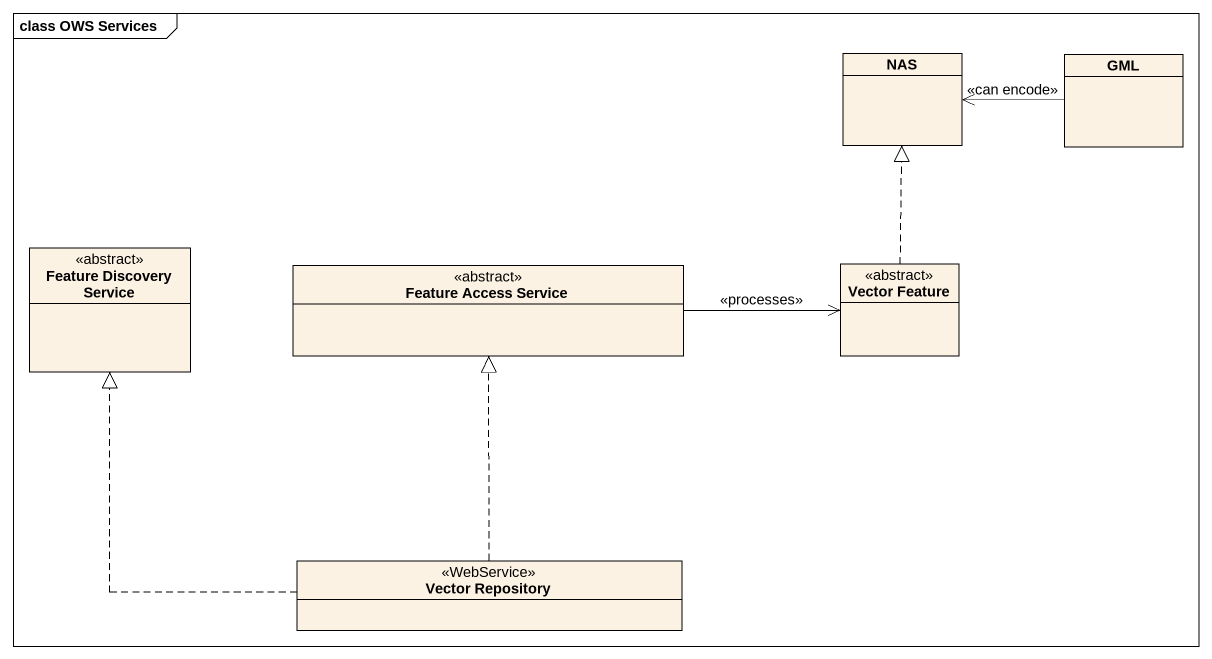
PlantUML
@startuml
mainframe class OWS Services
hide circle
hide empty members
class NAS
class GML
class "Feature Discovery Service" as Feature_Discovery_Service <<abstract>>
class "Feature Access Service" as Feature_Access_Service <<abstract>>
class "Vector Feature" as Vector_Feature <<abstract>>
class "Vector Repository" as Vector_Repository <<WebService>>
GML -left-> NAS : <<can encode>>
Feature_Access_Service -right-> Vector_Feature : <<processes>>
Vector_Feature .up.|> NAS
Vector_Repository .up.|> Feature_Discovery_Service
Vector_Repository .up.|> Feature_Access_Service
@enduml
